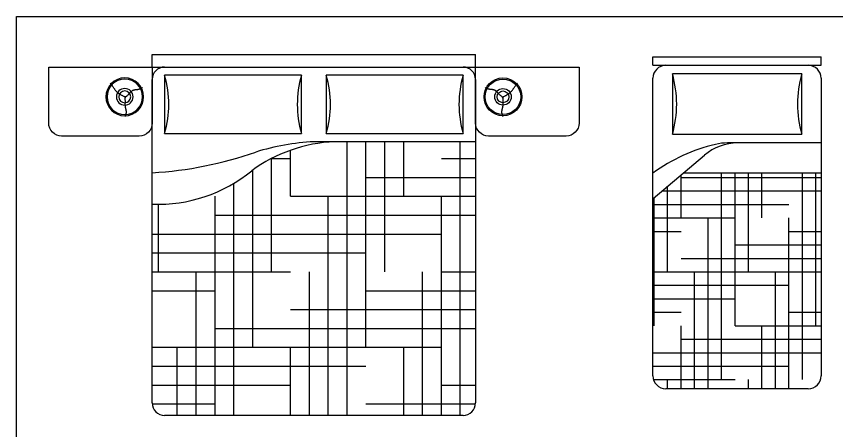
# Model space of a CAD drawing. Header units: inches. Extents: x -10949 to -5554, y -8625 to -6596.
# Drawn here: x -7116.6 to -6926.4, y -7649.3 to -7553.3 of the extents above; entities that cross this region are included whole.
import ezdxf

# ---------------------------------------------------------------- set-up
doc = ezdxf.new("R2010")
doc.units = ezdxf.units.IN
doc.layers.add('IEL-HATCH-002', color=7, linetype='Continuous')
doc.layers.add('TEFRİŞ', color=11, linetype='Continuous')
pattern_1 = [(90, (16.9, 0), (-744, 744), [744, -744]), (90, (140.9, 0), (-744, 744), [744, -744]), (90, (264.9, 0), (-744, 744), [744, -744]), (90, (388.9, 0), (-744, 744), [744, -744]), (90, (512.9, 0), (-744, 744), [744, -744]), (90, (636.9, 0), (-744, 744), [744, -744]), (90, (760.9, 0), (-744, 744), [744, -744]), (0, (16.9, 744), (744, -744), [744, -744]), (0, (16.9, 868), (744, -744), [744, -744]), (0, (16.9, 992), (744, -744), [744, -744]), (0, (16.9, 1116), (744, -744), [744, -744]), (0, (16.9, 1240), (744, -744), [744, -744]), (0, (16.9, 1364), (744, -744), [744, -744]), (0, (16.9, 1488), (744, -744), [744, -744])]

# ---------------------------------------------------------------- blocks, each defined once
blk = doc.blocks.new('db')
at = {"layer": 'IEL-HATCH-002', "transparency": 33554687}
h = blk.add_hatch(dxfattribs=at)
h.set_pattern_fill('AR-PARQ1', color=253, scale=62)
h.set_pattern_definition(pattern_1)
h.paths.add_polyline_path([(3316.83, 804.31), (3284.13, 804.31, 0.147224), (3264.9, 797.58, -0.185244), (3241.83, 789.83), (3241.83, 743.73, 0.414214), (3244.71, 740.84), (3313.94, 740.84, 0.414214), (3316.83, 743.73)])
h = blk.add_hatch(dxfattribs=at)
h.set_pattern_fill('AR-PARQ1', color=253, scale=62)
h.set_pattern_definition(pattern_1)
h.paths.add_polyline_path([(3316.83, 804.31), (3284.13, 804.31, 0.147224), (3264.9, 797.58, -0.185244), (3241.83, 789.83), (3241.83, 743.73, 0.414214), (3244.71, 740.84), (3313.94, 740.84, 0.414214), (3316.83, 743.73)])
h = blk.add_hatch(dxfattribs=at)
h.set_pattern_fill('HOUND', color=33, scale=70)
h.set_pattern_definition([(0, (16.908, 0), (17.5, 4.375), [70, -35]), (90, (16.908, 0), (-4.375, -17.5), [70, -35])])
h.paths.add_polyline_path([(3316.83, 804.31), (3284.13, 804.31, 0.147224), (3264.9, 797.58, -0.185244), (3241.83, 789.83), (3241.83, 743.73, 0.414214), (3244.71, 740.84), (3313.94, 740.84, 0.414214), (3316.83, 743.73)])
at = {"color": 0, "linetype": 'ByBlock'}
for p, q in [((3241.83, 824.5), (3316.83, 824.5)), ((3241.83, 821.61), (3241.83, 824.5)), ((3316.83, 821.61), (3316.83, 824.5)), ((3241.83, 821.61), (3316.83, 821.61)), ((3241.83, 743.73), (3241.83, 818.73)), ((3244.71, 819.69), (3244.71, 806.23)), ((3276.44, 819.69), (3244.71, 819.69)), ((3276.44, 806.23), (3276.44, 819.69)), ((3313.94, 819.69), (3282.21, 819.69)), ((3282.21, 819.69), (3282.21, 806.23)), ((3313.94, 806.23), (3313.94, 819.69)), ((3316.83, 818.73), (3316.83, 743.73)), ((3244.71, 806.23), (3276.44, 806.23)), ((3282.21, 806.23), (3313.94, 806.23)), ((3279.33, 804.31), (3316.83, 804.31)), ((3313.94, 740.84), (3244.71, 740.84))]:
    blk.add_line(p, q, dxfattribs=at)
for centre, radius, start, end in [((3244.71, 818.73), 2.88, 90, 180), ((3313.94, 818.73), 2.88, 0, 90), ((3221.63, 812.96), 24.04, 343.7398, 16.2602), ((3299.52, 812.96), 24.04, 163.7398, 196.2602), ((3259.13, 812.96), 24.04, 343.7398, 16.2602), ((3337.02, 812.96), 24.04, 163.7398, 196.2602), ((3285.7, 768.99), 35.35, 92.5398, 126.0403), ((3282.65, 746.81), 57.59, 93.3065, 106.9429), ((3236.62, 885.64), 88.69, 273.3665, 289.2534), ((3243.27, 823.78), 33.98, 267.5673, 309.5461), ((3244.71, 743.73), 2.88, 180, 270), ((3313.94, 743.73), 2.88, 270, 0)]:
    blk.add_arc(centre, radius, start, end, dxfattribs=at)
blk = doc.blocks.new('dbs')
for points in [[(3241.83, 821.61), (3241.83, 808.61, -0.414214), (3238.83, 805.61), (3220.83, 805.61, -0.414214), (3217.83, 808.61), (3217.83, 821.61)], [(3340.83, 821.61), (3340.83, 808.61, -0.414214), (3337.83, 805.61), (3319.83, 805.61, -0.414214), (3316.83, 808.61), (3316.83, 821.61)]]:
    blk.add_lwpolyline(points, format="xyb", close=True)
at = {"layer": 'TEFRİŞ', "color": 252, "linetype": 'Continuous', "true_color": 0x939598}
for p, q in [((3232.23, 817.7), (3232.07, 817.88)), ((3232.23, 817.7), (3232.07, 817.88)), ((3232.37, 817.53), (3232.23, 817.7)), ((3232.37, 817.53), (3232.23, 817.7)), ((3232.49, 817.38), (3232.37, 817.53)), ((3232.49, 817.38), (3232.37, 817.53)), ((3232.6, 817.23), (3232.49, 817.38)), ((3232.6, 817.23), (3232.49, 817.38)), ((3232.7, 817.1), (3232.6, 817.23)), ((3232.7, 817.1), (3232.6, 817.23)), ((3232.78, 816.97), (3232.7, 817.1)), ((3232.78, 816.97), (3232.7, 817.1)), ((3232.86, 816.86), (3232.78, 816.97)), ((3232.86, 816.86), (3232.78, 816.97)), ((3232.94, 816.75), (3232.86, 816.86)), ((3232.94, 816.75), (3232.86, 816.86)), ((3233.01, 816.64), (3232.94, 816.75)), ((3233.01, 816.64), (3232.94, 816.75)), ((3233.07, 816.55), (3233.01, 816.64)), ((3233.07, 816.55), (3233.01, 816.64)), ((3233.14, 816.45), (3233.07, 816.55)), ((3233.14, 816.45), (3233.07, 816.55)), ((3233.2, 816.37), (3233.14, 816.45)), ((3233.2, 816.37), (3233.14, 816.45)), ((3233.26, 816.28), (3233.2, 816.37)), ((3233.26, 816.28), (3233.2, 816.37)), ((3233.32, 816.2), (3233.26, 816.28)), ((3233.32, 816.2), (3233.26, 816.28)), ((3233.38, 816.13), (3233.32, 816.2)), ((3233.38, 816.13), (3233.32, 816.2)), ((3233.44, 816.05), (3233.38, 816.13)), ((3233.44, 816.05), (3233.38, 816.13)), ((3233.5, 815.98), (3233.44, 816.05)), ((3233.5, 815.98), (3233.44, 816.05)), ((3236.96, 815.94), (3237.03, 816)), ((3236.96, 815.94), (3237.03, 816)), ((3237.03, 816), (3237.1, 816.05)), ((3237.03, 816), (3237.1, 816.05)), ((3237.1, 816.05), (3237.16, 816.1)), ((3237.1, 816.05), (3237.16, 816.1)), ((3237.16, 816.1), (3237.23, 816.15)), ((3237.16, 816.1), (3237.23, 816.15)), ((3237.23, 816.15), (3237.3, 816.19)), ((3237.23, 816.15), (3237.3, 816.19)), ((3237.3, 816.19), (3237.38, 816.22)), ((3237.3, 816.19), (3237.38, 816.22)), ((3237.38, 816.22), (3237.45, 816.25)), ((3237.38, 816.22), (3237.45, 816.25)), ((3237.45, 816.25), (3237.52, 816.28)), ((3237.45, 816.25), (3237.52, 816.28)), ((3237.52, 816.28), (3237.6, 816.3)), ((3237.52, 816.28), (3237.6, 816.3)), ((3237.6, 816.3), (3237.67, 816.32)), ((3237.6, 816.3), (3237.67, 816.32)), ((3237.67, 816.32), (3237.74, 816.34)), ((3237.67, 816.32), (3237.74, 816.34)), ((3237.74, 816.34), (3237.82, 816.35)), ((3237.74, 816.34), (3237.82, 816.35)), ((3237.82, 816.35), (3237.89, 816.37)), ((3237.82, 816.35), (3237.89, 816.37)), ((3237.89, 816.37), (3237.96, 816.38)), ((3237.89, 816.37), (3237.96, 816.38)), ((3237.96, 816.38), (3238.04, 816.39)), ((3237.96, 816.38), (3238.04, 816.39)), ((3238.04, 816.39), (3238.11, 816.39)), ((3238.04, 816.39), (3238.11, 816.39)), ((3238.11, 816.39), (3238.19, 816.4)), ((3238.11, 816.39), (3238.19, 816.4)), ((3238.19, 816.4), (3238.26, 816.41)), ((3238.19, 816.4), (3238.26, 816.41)), ((3238.26, 816.41), (3238.33, 816.42)), ((3238.26, 816.41), (3238.33, 816.42)), ((3238.33, 816.42), (3238.41, 816.43)), ((3238.33, 816.42), (3238.41, 816.43)), ((3238.41, 816.43), (3238.48, 816.44)), ((3238.41, 816.43), (3238.48, 816.44)), ((3238.48, 816.44), (3238.56, 816.46)), ((3238.48, 816.44), (3238.56, 816.46)), ((3238.56, 816.46), (3238.64, 816.47)), ((3238.56, 816.46), (3238.64, 816.47)), ((3238.64, 816.47), (3238.72, 816.49)), ((3238.64, 816.47), (3238.72, 816.49)), ((3238.72, 816.49), (3238.81, 816.51)), ((3238.72, 816.49), (3238.81, 816.51)), ((3238.81, 816.51), (3238.9, 816.54)), ((3238.81, 816.51), (3238.9, 816.54)), ((3238.9, 816.54), (3238.99, 816.56)), ((3238.9, 816.54), (3238.99, 816.56)), ((3238.99, 816.56), (3239.09, 816.59)), ((3238.99, 816.56), (3239.09, 816.59)), ((3239.09, 816.59), (3239.19, 816.62)), ((3239.09, 816.59), (3239.19, 816.62)), ((3239.19, 816.62), (3239.28, 816.66)), ((3239.19, 816.62), (3239.28, 816.66)), ((3239.28, 816.66), (3239.38, 816.7)), ((3239.28, 816.66), (3239.38, 816.7)), ((3239.38, 816.7), (3239.46, 816.74)), ((3239.38, 816.7), (3239.46, 816.74)), ((3239.46, 816.74), (3239.54, 816.79)), ((3239.46, 816.74), (3239.54, 816.79)), ((3239.54, 816.79), (3239.61, 816.84)), ((3239.54, 816.79), (3239.61, 816.84)), ((3319.11, 816.79), (3319.04, 816.84)), ((3319.11, 816.79), (3319.04, 816.84)), ((3319.19, 816.74), (3319.11, 816.79)), ((3319.19, 816.74), (3319.11, 816.79)), ((3319.28, 816.7), (3319.19, 816.74)), ((3319.28, 816.7), (3319.19, 816.74)), ((3319.37, 816.66), (3319.28, 816.7)), ((3319.37, 816.66), (3319.28, 816.7)), ((3319.47, 816.62), (3319.37, 816.66)), ((3319.47, 816.62), (3319.37, 816.66)), ((3319.56, 816.59), (3319.47, 816.62)), ((3319.56, 816.59), (3319.47, 816.62)), ((3319.66, 816.56), (3319.56, 816.59)), ((3319.66, 816.56), (3319.56, 816.59)), ((3319.76, 816.54), (3319.66, 816.56)), ((3319.76, 816.54), (3319.66, 816.56)), ((3319.85, 816.51), (3319.76, 816.54)), ((3319.85, 816.51), (3319.76, 816.54)), ((3319.93, 816.49), (3319.85, 816.51)), ((3319.93, 816.49), (3319.85, 816.51)), ((3320.01, 816.47), (3319.93, 816.49)), ((3320.01, 816.47), (3319.93, 816.49)), ((3320.09, 816.46), (3320.01, 816.47)), ((3320.09, 816.46), (3320.01, 816.47)), ((3320.17, 816.44), (3320.09, 816.46)), ((3320.17, 816.44), (3320.09, 816.46)), ((3320.25, 816.43), (3320.17, 816.44)), ((3320.25, 816.43), (3320.17, 816.44)), ((3320.32, 816.42), (3320.25, 816.43)), ((3320.32, 816.42), (3320.25, 816.43)), ((3320.4, 816.41), (3320.32, 816.42)), ((3320.4, 816.41), (3320.32, 816.42)), ((3320.47, 816.4), (3320.4, 816.41)), ((3320.47, 816.4), (3320.4, 816.41)), ((3320.54, 816.39), (3320.47, 816.4)), ((3320.54, 816.39), (3320.47, 816.4)), ((3320.62, 816.39), (3320.54, 816.39)), ((3320.62, 816.39), (3320.54, 816.39)), ((3320.69, 816.38), (3320.62, 816.39)), ((3320.69, 816.38), (3320.62, 816.39)), ((3320.76, 816.37), (3320.69, 816.38)), ((3320.76, 816.37), (3320.69, 816.38)), ((3320.84, 816.35), (3320.76, 816.37)), ((3320.84, 816.35), (3320.76, 816.37)), ((3320.91, 816.34), (3320.84, 816.35)), ((3320.91, 816.34), (3320.84, 816.35)), ((3320.99, 816.32), (3320.91, 816.34)), ((3320.99, 816.32), (3320.91, 816.34)), ((3321.06, 816.3), (3320.99, 816.32)), ((3321.06, 816.3), (3320.99, 816.32)), ((3321.13, 816.28), (3321.06, 816.3)), ((3321.13, 816.28), (3321.06, 816.3)), ((3321.21, 816.25), (3321.13, 816.28)), ((3321.21, 816.25), (3321.13, 816.28)), ((3321.28, 816.22), (3321.21, 816.25)), ((3321.28, 816.22), (3321.21, 816.25)), ((3321.35, 816.19), (3321.28, 816.22)), ((3321.35, 816.19), (3321.28, 816.22)), ((3321.42, 816.15), (3321.35, 816.19)), ((3321.42, 816.15), (3321.35, 816.19)), ((3321.49, 816.1), (3321.42, 816.15)), ((3321.49, 816.1), (3321.42, 816.15)), ((3321.56, 816.05), (3321.49, 816.1)), ((3321.56, 816.05), (3321.49, 816.1)), ((3321.63, 816), (3321.56, 816.05)), ((3321.63, 816), (3321.56, 816.05)), ((3321.69, 815.94), (3321.63, 816)), ((3321.69, 815.94), (3321.63, 816)), ((3325.15, 815.98), (3325.21, 816.05)), ((3325.15, 815.98), (3325.21, 816.05)), ((3325.21, 816.05), (3325.27, 816.13)), ((3325.21, 816.05), (3325.27, 816.13)), ((3325.27, 816.13), (3325.33, 816.2)), ((3325.27, 816.13), (3325.33, 816.2)), ((3325.33, 816.2), (3325.39, 816.28)), ((3325.33, 816.2), (3325.39, 816.28)), ((3325.39, 816.28), (3325.45, 816.37)), ((3325.39, 816.28), (3325.45, 816.37)), ((3325.45, 816.37), (3325.52, 816.45)), ((3325.45, 816.37), (3325.52, 816.45)), ((3325.52, 816.45), (3325.58, 816.55)), ((3325.52, 816.45), (3325.58, 816.55)), ((3325.58, 816.55), (3325.65, 816.64)), ((3325.58, 816.55), (3325.65, 816.64)), ((3325.65, 816.64), (3325.72, 816.75)), ((3325.65, 816.64), (3325.72, 816.75)), ((3325.72, 816.75), (3325.79, 816.86)), ((3325.72, 816.75), (3325.79, 816.86)), ((3325.79, 816.86), (3325.87, 816.97)), ((3325.79, 816.86), (3325.87, 816.97)), ((3325.87, 816.97), (3325.96, 817.1)), ((3325.87, 816.97), (3325.96, 817.1)), ((3325.96, 817.1), (3326.06, 817.23)), ((3325.96, 817.1), (3326.06, 817.23)), ((3326.06, 817.23), (3326.16, 817.38)), ((3326.06, 817.23), (3326.16, 817.38)), ((3326.16, 817.38), (3326.29, 817.53)), ((3326.16, 817.38), (3326.29, 817.53)), ((3326.29, 817.53), (3326.42, 817.7)), ((3326.29, 817.53), (3326.42, 817.7)), ((3326.42, 817.7), (3326.58, 817.88)), ((3326.42, 817.7), (3326.58, 817.88)), ((3233.57, 815.91), (3233.5, 815.98)), ((3233.57, 815.91), (3233.5, 815.98)), ((3233.63, 815.85), (3233.57, 815.91)), ((3233.63, 815.85), (3233.57, 815.91)), ((3233.69, 815.78), (3233.63, 815.85)), ((3233.69, 815.78), (3233.63, 815.85)), ((3233.75, 815.72), (3233.69, 815.78)), ((3233.75, 815.72), (3233.69, 815.78)), ((3233.82, 815.66), (3233.75, 815.72)), ((3233.82, 815.66), (3233.75, 815.72)), ((3233.88, 815.61), (3233.82, 815.66)), ((3233.88, 815.61), (3233.82, 815.66)), ((3233.95, 815.55), (3233.88, 815.61)), ((3233.95, 815.55), (3233.88, 815.61)), ((3234.02, 815.5), (3233.95, 815.55)), ((3234.02, 815.5), (3233.95, 815.55)), ((3234.09, 815.45), (3234.02, 815.5)), ((3234.09, 815.45), (3234.02, 815.5)), ((3234.16, 815.41), (3234.09, 815.45)), ((3234.16, 815.41), (3234.09, 815.45)), ((3234.24, 815.36), (3234.16, 815.41)), ((3234.24, 815.36), (3234.16, 815.41)), ((3234.31, 815.31), (3234.24, 815.36)), ((3234.31, 815.31), (3234.24, 815.36)), ((3234.39, 815.26), (3234.31, 815.31)), ((3234.39, 815.26), (3234.31, 815.31)), ((3234.48, 815.21), (3234.39, 815.26)), ((3234.48, 815.21), (3234.39, 815.26)), ((3234.57, 815.16), (3234.48, 815.21)), ((3234.57, 815.16), (3234.48, 815.21)), ((3234.66, 815.1), (3234.57, 815.16)), ((3234.66, 815.1), (3234.57, 815.16)), ((3234.76, 815.04), (3234.66, 815.1)), ((3234.76, 815.04), (3234.66, 815.1)), ((3234.87, 814.98), (3234.76, 815.04)), ((3234.87, 814.98), (3234.76, 815.04)), ((3234.99, 814.91), (3234.87, 814.98)), ((3234.99, 814.91), (3234.87, 814.98)), ((3235.13, 814.83), (3234.99, 814.91)), ((3235.13, 814.83), (3234.99, 814.91)), ((3235.28, 814.75), (3235.13, 814.83)), ((3235.28, 814.75), (3235.13, 814.83)), ((3235.45, 814.66), (3235.28, 814.75)), ((3235.45, 814.66), (3235.28, 814.75)), ((3235.64, 814.56), (3235.45, 814.66)), ((3235.64, 814.56), (3235.45, 814.66)), ((3235.46, 814.63), (3235.66, 814.74)), ((3235.46, 814.63), (3235.66, 814.74)), ((3235.53, 814.44), (3235.52, 814.28)), ((3235.53, 814.44), (3235.52, 814.28)), ((3235.52, 814.28), (3235.52, 814.13)), ((3235.52, 814.28), (3235.52, 814.13)), ((3235.52, 814.13), (3235.52, 814.01)), ((3235.52, 814.13), (3235.52, 814.01)), ((3235.54, 814.62), (3235.53, 814.44)), ((3235.54, 814.62), (3235.53, 814.44)), ((3235.55, 814.83), (3235.54, 814.62)), ((3235.55, 814.83), (3235.54, 814.62)), ((3235.66, 814.74), (3235.84, 814.85)), ((3235.66, 814.74), (3235.84, 814.85)), ((3235.84, 814.85), (3236, 814.96)), ((3235.84, 814.85), (3236, 814.96)), ((3236, 814.96), (3236.13, 815.07)), ((3236, 814.96), (3236.13, 815.07)), ((3236.13, 815.07), (3236.25, 815.18)), ((3236.13, 815.07), (3236.25, 815.18)), ((3236.25, 815.18), (3236.36, 815.28)), ((3236.25, 815.18), (3236.36, 815.28)), ((3236.36, 815.28), (3236.45, 815.38)), ((3236.36, 815.28), (3236.45, 815.38)), ((3236.45, 815.38), (3236.53, 815.47)), ((3236.45, 815.38), (3236.53, 815.47)), ((3236.53, 815.47), (3236.61, 815.56)), ((3236.53, 815.47), (3236.61, 815.56)), ((3236.61, 815.56), (3236.69, 815.64)), ((3236.61, 815.56), (3236.69, 815.64)), ((3236.69, 815.64), (3236.76, 815.73)), ((3236.69, 815.64), (3236.76, 815.73)), ((3236.76, 815.73), (3236.83, 815.8)), ((3236.76, 815.73), (3236.83, 815.8)), ((3236.83, 815.8), (3236.9, 815.87)), ((3236.83, 815.8), (3236.9, 815.87)), ((3236.9, 815.87), (3236.96, 815.94)), ((3236.9, 815.87), (3236.96, 815.94)), ((3321.76, 815.87), (3321.69, 815.94)), ((3321.76, 815.87), (3321.69, 815.94)), ((3321.83, 815.8), (3321.76, 815.87)), ((3321.83, 815.8), (3321.76, 815.87)), ((3321.9, 815.73), (3321.83, 815.8)), ((3321.9, 815.73), (3321.83, 815.8)), ((3321.97, 815.64), (3321.9, 815.73)), ((3321.97, 815.64), (3321.9, 815.73)), ((3322.04, 815.56), (3321.97, 815.64)), ((3322.04, 815.56), (3321.97, 815.64)), ((3322.12, 815.47), (3322.04, 815.56)), ((3322.12, 815.47), (3322.04, 815.56)), ((3322.21, 815.38), (3322.12, 815.47)), ((3322.21, 815.38), (3322.12, 815.47)), ((3322.3, 815.28), (3322.21, 815.38)), ((3322.3, 815.28), (3322.21, 815.38)), ((3322.4, 815.18), (3322.3, 815.28)), ((3322.4, 815.18), (3322.3, 815.28)), ((3322.52, 815.07), (3322.4, 815.18)), ((3322.52, 815.07), (3322.4, 815.18)), ((3322.66, 814.96), (3322.52, 815.07)), ((3322.66, 814.96), (3322.52, 815.07)), ((3322.81, 814.85), (3322.66, 814.96)), ((3322.81, 814.85), (3322.66, 814.96)), ((3322.99, 814.74), (3322.81, 814.85)), ((3322.99, 814.74), (3322.81, 814.85)), ((3323.2, 814.63), (3322.99, 814.74)), ((3323.2, 814.63), (3322.99, 814.74)), ((3323.01, 814.56), (3323.2, 814.66)), ((3323.01, 814.56), (3323.2, 814.66)), ((3323.1, 814.83), (3323.12, 814.62)), ((3323.1, 814.83), (3323.12, 814.62)), ((3323.12, 814.62), (3323.13, 814.44)), ((3323.12, 814.62), (3323.13, 814.44)), ((3323.13, 814.44), (3323.13, 814.28)), ((3323.13, 814.44), (3323.13, 814.28)), ((3323.13, 814.28), (3323.13, 814.13)), ((3323.13, 814.28), (3323.13, 814.13)), ((3323.13, 814.13), (3323.13, 814.01)), ((3323.13, 814.13), (3323.13, 814.01)), ((3323.2, 814.66), (3323.38, 814.75)), ((3323.2, 814.66), (3323.38, 814.75)), ((3323.38, 814.75), (3323.53, 814.83)), ((3323.38, 814.75), (3323.53, 814.83)), ((3323.53, 814.83), (3323.66, 814.91)), ((3323.53, 814.83), (3323.66, 814.91)), ((3323.66, 814.91), (3323.78, 814.98)), ((3323.66, 814.91), (3323.78, 814.98)), ((3323.78, 814.98), (3323.89, 815.04)), ((3323.78, 814.98), (3323.89, 815.04)), ((3323.89, 815.04), (3323.99, 815.1)), ((3323.89, 815.04), (3323.99, 815.1)), ((3323.99, 815.1), (3324.09, 815.16)), ((3323.99, 815.1), (3324.09, 815.16)), ((3324.09, 815.16), (3324.18, 815.21)), ((3324.09, 815.16), (3324.18, 815.21)), ((3324.18, 815.21), (3324.26, 815.26)), ((3324.18, 815.21), (3324.26, 815.26)), ((3324.26, 815.26), (3324.34, 815.31)), ((3324.26, 815.26), (3324.34, 815.31)), ((3324.34, 815.31), (3324.42, 815.36)), ((3324.34, 815.31), (3324.42, 815.36)), ((3324.42, 815.36), (3324.49, 815.41)), ((3324.42, 815.36), (3324.49, 815.41)), ((3324.49, 815.41), (3324.57, 815.45)), ((3324.49, 815.41), (3324.57, 815.45)), ((3324.57, 815.45), (3324.64, 815.5)), ((3324.57, 815.45), (3324.64, 815.5)), ((3324.64, 815.5), (3324.7, 815.55)), ((3324.64, 815.5), (3324.7, 815.55)), ((3324.7, 815.55), (3324.77, 815.61)), ((3324.7, 815.55), (3324.77, 815.61)), ((3324.77, 815.61), (3324.84, 815.66)), ((3324.77, 815.61), (3324.84, 815.66)), ((3324.84, 815.66), (3324.9, 815.72)), ((3324.84, 815.66), (3324.9, 815.72)), ((3324.9, 815.72), (3324.96, 815.78)), ((3324.9, 815.72), (3324.96, 815.78)), ((3324.96, 815.78), (3325.03, 815.85)), ((3324.96, 815.78), (3325.03, 815.85)), ((3325.03, 815.85), (3325.09, 815.91)), ((3325.03, 815.85), (3325.09, 815.91)), ((3325.09, 815.91), (3325.15, 815.98)), ((3325.09, 815.91), (3325.15, 815.98)), ((3235.52, 814.01), (3235.53, 813.89)), ((3235.52, 814.01), (3235.53, 813.89)), ((3235.53, 813.23), (3235.52, 813.14)), ((3235.53, 813.23), (3235.52, 813.14)), ((3235.52, 813.14), (3235.52, 813.06)), ((3235.52, 813.14), (3235.52, 813.06)), ((3235.52, 813.06), (3235.52, 812.98)), ((3235.52, 813.06), (3235.52, 812.98)), ((3235.52, 812.98), (3235.52, 812.9)), ((3235.52, 812.98), (3235.52, 812.9)), ((3235.52, 812.9), (3235.52, 812.82)), ((3235.52, 812.9), (3235.52, 812.82)), ((3235.52, 812.82), (3235.53, 812.74)), ((3235.52, 812.82), (3235.53, 812.74)), ((3235.53, 813.89), (3235.53, 813.78)), ((3235.53, 813.89), (3235.53, 813.78)), ((3235.53, 813.78), (3235.53, 813.68)), ((3235.53, 813.78), (3235.53, 813.68)), ((3235.53, 813.68), (3235.53, 813.59)), ((3235.53, 813.68), (3235.53, 813.59)), ((3235.53, 813.59), (3235.53, 813.49)), ((3235.53, 813.59), (3235.53, 813.49)), ((3235.53, 813.49), (3235.53, 813.4)), ((3235.53, 813.49), (3235.53, 813.4)), ((3235.53, 813.4), (3235.53, 813.31)), ((3235.53, 813.4), (3235.53, 813.31)), ((3235.53, 813.31), (3235.53, 813.23)), ((3235.53, 813.31), (3235.53, 813.23)), ((3235.53, 812.74), (3235.53, 812.67)), ((3235.53, 812.74), (3235.53, 812.67)), ((3235.53, 812.67), (3235.54, 812.59)), ((3235.53, 812.67), (3235.54, 812.59)), ((3235.54, 812.59), (3235.55, 812.52)), ((3235.54, 812.59), (3235.55, 812.52)), ((3235.55, 812.52), (3235.56, 812.44)), ((3235.55, 812.52), (3235.56, 812.44)), ((3235.56, 812.44), (3235.57, 812.36)), ((3235.56, 812.44), (3235.57, 812.36)), ((3235.57, 812.36), (3235.58, 812.29)), ((3235.57, 812.36), (3235.58, 812.29)), ((3235.58, 812.29), (3235.6, 812.21)), ((3235.58, 812.29), (3235.6, 812.21)), ((3235.6, 812.21), (3235.61, 812.13)), ((3235.6, 812.21), (3235.61, 812.13)), ((3323.06, 812.21), (3323.04, 812.13)), ((3323.06, 812.21), (3323.04, 812.13)), ((3323.07, 812.29), (3323.06, 812.21)), ((3323.07, 812.29), (3323.06, 812.21)), ((3323.08, 812.36), (3323.07, 812.29)), ((3323.08, 812.36), (3323.07, 812.29)), ((3323.1, 812.44), (3323.08, 812.36)), ((3323.1, 812.44), (3323.08, 812.36)), ((3323.11, 812.52), (3323.1, 812.44)), ((3323.11, 812.52), (3323.1, 812.44)), ((3323.12, 812.67), (3323.11, 812.59)), ((3323.12, 812.67), (3323.11, 812.59)), ((3323.11, 812.59), (3323.11, 812.52)), ((3323.11, 812.59), (3323.11, 812.52)), ((3323.13, 813.89), (3323.12, 813.78)), ((3323.13, 813.89), (3323.12, 813.78)), ((3323.12, 813.78), (3323.12, 813.68)), ((3323.12, 813.78), (3323.12, 813.68)), ((3323.12, 813.68), (3323.12, 813.59)), ((3323.12, 813.68), (3323.12, 813.59)), ((3323.12, 813.59), (3323.12, 813.49)), ((3323.12, 813.59), (3323.12, 813.49)), ((3323.12, 813.49), (3323.12, 813.4)), ((3323.12, 813.49), (3323.12, 813.4)), ((3323.12, 813.4), (3323.13, 813.31)), ((3323.12, 813.4), (3323.13, 813.31)), ((3323.13, 812.74), (3323.12, 812.67)), ((3323.13, 812.74), (3323.12, 812.67)), ((3323.13, 814.01), (3323.13, 813.89)), ((3323.13, 814.01), (3323.13, 813.89)), ((3323.13, 813.31), (3323.13, 813.23)), ((3323.13, 813.31), (3323.13, 813.23)), ((3323.13, 813.23), (3323.13, 813.14)), ((3323.13, 813.23), (3323.13, 813.14)), ((3323.13, 813.14), (3323.13, 813.06)), ((3323.13, 813.14), (3323.13, 813.06)), ((3323.13, 813.06), (3323.13, 812.98)), ((3323.13, 813.06), (3323.13, 812.98)), ((3323.13, 812.98), (3323.13, 812.9)), ((3323.13, 812.98), (3323.13, 812.9)), ((3323.13, 812.9), (3323.13, 812.82)), ((3323.13, 812.9), (3323.13, 812.82)), ((3323.13, 812.82), (3323.13, 812.74)), ((3323.13, 812.82), (3323.13, 812.74)), ((3235.58, 810.31), (3235.53, 810.17)), ((3235.58, 810.31), (3235.53, 810.17)), ((3235.62, 810.44), (3235.58, 810.31)), ((3235.62, 810.44), (3235.58, 810.31)), ((3235.61, 812.13), (3235.63, 812.05)), ((3235.61, 812.13), (3235.63, 812.05)), ((3235.67, 810.57), (3235.62, 810.44)), ((3235.67, 810.57), (3235.62, 810.44)), ((3235.63, 812.05), (3235.65, 811.97)), ((3235.63, 812.05), (3235.65, 811.97)), ((3235.65, 811.97), (3235.67, 811.89)), ((3235.65, 811.97), (3235.67, 811.89)), ((3235.67, 811.89), (3235.69, 811.81)), ((3235.67, 811.89), (3235.69, 811.81)), ((3235.71, 810.69), (3235.67, 810.57)), ((3235.71, 810.69), (3235.67, 810.57)), ((3235.69, 811.81), (3235.71, 811.73)), ((3235.69, 811.81), (3235.71, 811.73)), ((3235.71, 811.73), (3235.73, 811.65)), ((3235.71, 811.73), (3235.73, 811.65)), ((3235.74, 810.81), (3235.71, 810.69)), ((3235.74, 810.81), (3235.71, 810.69)), ((3235.73, 811.65), (3235.75, 811.57)), ((3235.73, 811.65), (3235.75, 811.57)), ((3235.77, 810.92), (3235.74, 810.81)), ((3235.77, 810.92), (3235.74, 810.81)), ((3235.75, 811.57), (3235.77, 811.49)), ((3235.75, 811.57), (3235.77, 811.49)), ((3235.77, 811.49), (3235.79, 811.4)), ((3235.77, 811.49), (3235.79, 811.4)), ((3235.79, 811.03), (3235.77, 810.92)), ((3235.79, 811.03), (3235.77, 810.92)), ((3235.79, 811.4), (3235.8, 811.32)), ((3235.79, 811.4), (3235.8, 811.32)), ((3235.8, 811.13), (3235.79, 811.03)), ((3235.8, 811.13), (3235.79, 811.03)), ((3235.8, 811.32), (3235.8, 811.23)), ((3235.8, 811.32), (3235.8, 811.23)), ((3235.8, 811.23), (3235.8, 811.13)), ((3235.8, 811.23), (3235.8, 811.13)), ((3322.86, 811.32), (3322.85, 811.23)), ((3322.86, 811.32), (3322.85, 811.23)), ((3322.85, 811.23), (3322.85, 811.13)), ((3322.85, 811.23), (3322.85, 811.13)), ((3322.85, 811.13), (3322.86, 811.03)), ((3322.85, 811.13), (3322.86, 811.03)), ((3322.87, 811.4), (3322.86, 811.32)), ((3322.87, 811.4), (3322.86, 811.32)), ((3322.86, 811.03), (3322.88, 810.92)), ((3322.86, 811.03), (3322.88, 810.92)), ((3322.88, 811.49), (3322.87, 811.4)), ((3322.88, 811.49), (3322.87, 811.4)), ((3322.9, 811.57), (3322.88, 811.49)), ((3322.9, 811.57), (3322.88, 811.49)), ((3322.88, 810.92), (3322.91, 810.81)), ((3322.88, 810.92), (3322.91, 810.81)), ((3322.92, 811.65), (3322.9, 811.57)), ((3322.92, 811.65), (3322.9, 811.57)), ((3322.91, 810.81), (3322.95, 810.69)), ((3322.91, 810.81), (3322.95, 810.69)), ((3322.95, 811.73), (3322.92, 811.65)), ((3322.95, 811.73), (3322.92, 811.65)), ((3322.97, 811.81), (3322.95, 811.73)), ((3322.97, 811.81), (3322.95, 811.73)), ((3322.95, 810.69), (3322.99, 810.57)), ((3322.95, 810.69), (3322.99, 810.57)), ((3322.99, 811.89), (3322.97, 811.81)), ((3322.99, 811.89), (3322.97, 811.81)), ((3323.01, 811.97), (3322.99, 811.89)), ((3323.01, 811.97), (3322.99, 811.89)), ((3322.99, 810.57), (3323.03, 810.44)), ((3322.99, 810.57), (3323.03, 810.44)), ((3323.02, 812.05), (3323.01, 811.97)), ((3323.02, 812.05), (3323.01, 811.97)), ((3323.04, 812.13), (3323.02, 812.05)), ((3323.04, 812.13), (3323.02, 812.05)), ((3323.03, 810.44), (3323.08, 810.31)), ((3323.03, 810.44), (3323.08, 810.31)), ((3323.08, 810.31), (3323.12, 810.17)), ((3323.08, 810.31), (3323.12, 810.17))]:
    blk.add_line(p, q, dxfattribs=at)
at = {"layer": 'TEFRİŞ', "color": 252, "linetype": 'Continuous', "true_color": 0x939598, "extrusion": (0, 0, -1)}
for major_axis, start_param, end_param in [((-3.1, -3.1), 3.926991, 10.210176), ((2.91, -2.91), 5.497787, 11.780972), ((2.91, -2.91), 5.497787, 11.780972), ((1.36, -1.36), 5.497787, 11.780972), ((1.36, -1.36), 5.497787, 11.780972), ((0.969, -0.969), 5.497787, 11.780972), ((0.969, -0.969), 5.497787, 11.780972)]:
    blk.add_ellipse((3235.47, 814.7), major_axis=major_axis, ratio=1, start_param=start_param, end_param=end_param, dxfattribs=at)
at = {"layer": 'TEFRİŞ', "color": 252, "linetype": 'Continuous', "true_color": 0x939598}
for major_axis, start_param, end_param in [((3.1, -3.1), 3.926991, 10.210176), ((-2.91, -2.91), 5.497787, 11.780972), ((-2.91, -2.91), 5.497787, 11.780972), ((-1.36, -1.36), 5.497787, 11.780972), ((-1.36, -1.36), 5.497787, 11.780972), ((-0.969, -0.969), 5.497787, 11.780972), ((-0.969, -0.969), 5.497787, 11.780972)]:
    blk.add_ellipse((3323.18, 814.7), major_axis=major_axis, ratio=1, start_param=start_param, end_param=end_param, dxfattribs=at)
blk.add_blockref('db', (0, 0))
blk = doc.blocks.new('sb')
at = {"layer": 'IEL-HATCH-002', "true_color": 0x9e7e57, "transparency": 33554687}
h = blk.add_hatch(dxfattribs=at)
h.set_pattern_fill('HOUND', color=45, scale=50)
h.set_pattern_definition([(0, (0, 0), (12.5, 3.125), [50, -25]), (90, (0, 0), (-3.125, -12.5), [50, -25])])
h.paths.add_polyline_path([(3419.27, 797.01), (3387.24, 797.01), (3380.27, 791.14), (3380.27, 750.01, 0.414214), (3383.27, 747.01), (3416.27, 747.01, 0.414214), (3419.27, 750.01)])
at = {"color": 0, "linetype": 'ByBlock'}
for p, q in [((3380.27, 824.01), (3419.27, 824.01)), ((3380.27, 822.01), (3380.27, 824.01)), ((3419.27, 822.01), (3419.27, 824.01)), ((3380.27, 822.01), (3419.27, 822.01)), ((3384.77, 820.01), (3384.77, 806.01)), ((3414.77, 820.01), (3384.77, 820.01)), ((3414.77, 806.01), (3414.77, 820.01)), ((3380.27, 750.01), (3380.27, 819.01)), ((3419.27, 819.01), (3419.27, 750.01)), ((3384.77, 806.01), (3414.77, 806.01)), ((3419.27, 804.01), (3397.56, 804.01)), ((3380.29, 791.15), (3392.2, 801.19)), ((3419.27, 797.01), (3387.27, 797.01)), ((3416.27, 747.01), (3383.27, 747.01))]:
    blk.add_line(p, q, dxfattribs=at)
for centre, radius, start, end in [((3383.27, 819.01), 3, 90, 180), ((3416.27, 819.01), 3, 0, 90), ((3360.77, 813.01), 25, 343.7398, 16.2602), ((3438.77, 813.01), 25, 163.7398, 196.2602), ((3404.2, 764.1), 40.69, 103.3928, 126.0202), ((3399.94, 792.01), 12, 90, 130.1059), ((3397.56, 792.01), 12, 90, 103.3928), ((3383.27, 750.01), 3, 180, 270), ((3416.27, 750.01), 3, 270, 0)]:
    blk.add_arc(centre, radius, start, end, dxfattribs=at)

msp = doc.modelspace()

# ---------------------------------------------------------------- linework, layer by layer
msp.add_lwpolyline([(-7116.64, -7553.27), (-5553.9, -7553.27), (-5553.9, -8591.05), (-7116.64, -8591.05)], close=True)

# ---------------------------------------------------------------- block references
for name, p in [('dbs', (-10326.98, -8386.62)), ('sb', (-10349.29, -8386.62))]:
    msp.add_blockref(name, p)

doc.saveas('drawing.dxf')
